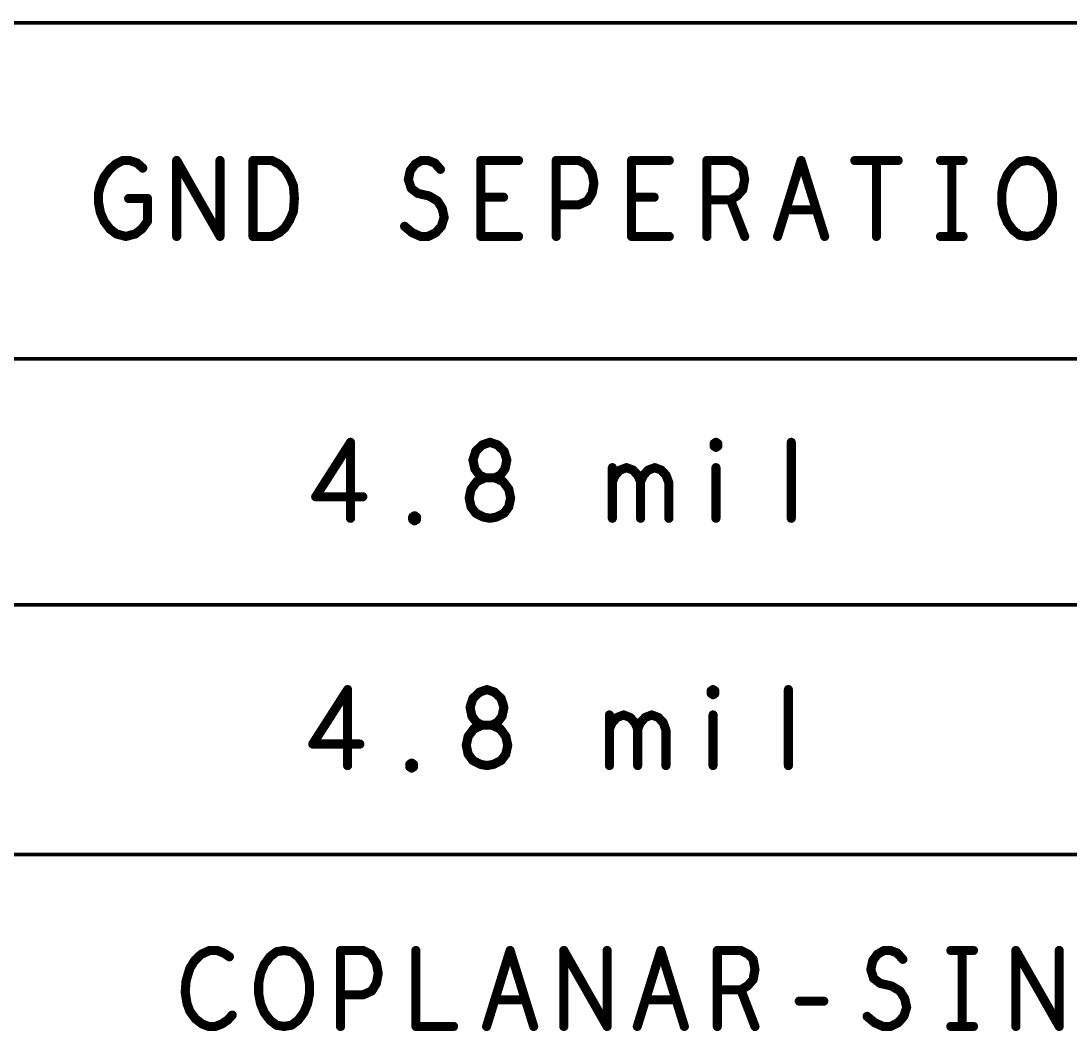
# Model space of a CAD drawing. Extents: x -14.2 to 19.9, y -5.2 to 16.9.
# Drawn here: x -8.513 to -6.786, y -3.035 to -1.373 of the extents above; entities that cross this region are included whole.
import ezdxf

# ---------------------------------------------------------------- set-up
doc = ezdxf.new("R2010")
doc.units = 0
doc.layers.get('0').update_dxf_attribs({"linetype": 'CONTINUOUS'})
doc.layers.add('FAB', color=2, linetype='CONTINUOUS')

# ---------------------------------------------------------------- blocks, each defined once
blk = doc.blocks.new('ROUND_1')
at = {"const_width": 0.003}
blk.add_lwpolyline([(-0.0015, 0, 1), (0.0015, 0, 1)], format="xyb", close=True, dxfattribs=at)
blk = doc.blocks.new('ROUND_105')
at = {"const_width": 0.0075}
blk.add_lwpolyline([(-0.00375, 0, 1), (0.00375, 0, 1)], format="xyb", close=True, dxfattribs=at)

msp = doc.modelspace()

# ---------------------------------------------------------------- linework, layer by layer
at = {"layer": 'FAB'}
for points, const_width in [([(-2.0097, -1.3757), (-12.4247, -1.3757)], 0.006), ([(-8.3664, -1.6168), (-8.3572, -1.6085)], 0.015), ([(-8.3572, -1.6085), (-8.3448, -1.6022)], 0.015), ([(-8.3448, -1.6022), (-8.3339, -1.6022)], 0.015), ([(-8.3339, -1.6022), (-8.3215, -1.6064)], 0.015), ([(-8.3215, -1.6064), (-8.3122, -1.6148)], 0.015), ([(-8.2564, -1.7272), (-8.2564, -1.6022)], 0.015), ([(-8.2564, -1.6022), (-8.1851, -1.7272)], 0.015), ([(-8.1851, -1.7272), (-8.1851, -1.6022)], 0.015), ([(-8.1308, -1.7272), (-8.1308, -1.6022)], 0.015), ([(-8.1308, -1.6022), (-8.0999, -1.6022)], 0.015), ([(-8.0999, -1.6022), (-8.0875, -1.6085)], 0.015), ([(-8.0875, -1.6085), (-8.0781, -1.6168)], 0.015), ([(-7.872, -1.6189), (-7.8643, -1.6085)], 0.015), ([(-7.8643, -1.6085), (-7.8534, -1.6022)], 0.015), ([(-7.8534, -1.6022), (-7.8426, -1.6022)], 0.015), ([(-7.8426, -1.6022), (-7.8317, -1.6064)], 0.015), ([(-7.8317, -1.6064), (-7.8224, -1.6168)], 0.015), ([(-7.7558, -1.7272), (-7.7558, -1.6022)], 0.015), ([(-7.7558, -1.6022), (-7.6937, -1.6022)], 0.015), ([(-7.6318, -1.7272), (-7.6318, -1.6022)], 0.015), ([(-7.6318, -1.6022), (-7.5945, -1.6022)], 0.015), ([(-7.5945, -1.6022), (-7.5821, -1.6085)], 0.015), ([(-7.5821, -1.6085), (-7.5728, -1.6231)], 0.015), ([(-7.5078, -1.7272), (-7.5078, -1.6022)], 0.015), ([(-7.5078, -1.6022), (-7.4457, -1.6022)], 0.015), ([(-7.3838, -1.7272), (-7.3838, -1.6022)], 0.015), ([(-7.3838, -1.6022), (-7.345, -1.6022)], 0.015), ([(-7.345, -1.6022), (-7.3326, -1.6085)], 0.015), ([(-7.3326, -1.6085), (-7.3248, -1.6168)], 0.015), ([(-7.2675, -1.7272), (-7.2288, -1.6022)], 0.015), ([(-7.2288, -1.6022), (-7.19, -1.7272)], 0.015), ([(-7.1404, -1.6022), (-7.0691, -1.6022)], 0.015), ([(-7.1048, -1.6022), (-7.1048, -1.7272)], 0.015), ([(-6.9994, -1.6022), (-6.9622, -1.6022)], 0.015), ([(-6.9808, -1.6022), (-6.9808, -1.7272)], 0.015), ([(-6.8893, -1.6252), (-6.88, -1.6127)], 0.015), ([(-6.88, -1.6127), (-6.8692, -1.6043)], 0.015), ([(-6.8692, -1.6043), (-6.8568, -1.6022)], 0.015), ([(-6.8568, -1.6022), (-6.8444, -1.6043)], 0.015), ([(-6.8444, -1.6043), (-6.8335, -1.6127)], 0.015), ([(-6.8335, -1.6127), (-6.8242, -1.6252)], 0.015), ([(-8.382, -1.6439), (-8.3758, -1.6293)], 0.015), ([(-8.3758, -1.6293), (-8.3664, -1.6168)], 0.015), ([(-8.0781, -1.6168), (-8.0704, -1.6293)], 0.015), ([(-8.0704, -1.6293), (-8.0642, -1.6439)], 0.015), ([(-7.8751, -1.6335), (-7.872, -1.6189)], 0.015), ([(-7.5728, -1.6231), (-7.5697, -1.6397)], 0.015), ([(-7.3248, -1.6168), (-7.3217, -1.6335)], 0.015), ([(-6.8955, -1.6397), (-6.8893, -1.6252)], 0.015), ([(-6.8242, -1.6252), (-6.818, -1.6397)], 0.015), ([(-8.3851, -1.6564), (-8.382, -1.6439)], 0.015), ([(-8.0642, -1.6439), (-8.0627, -1.6648)], 0.015), ([(-7.8704, -1.6481), (-7.8751, -1.6335)], 0.015), ([(-7.5697, -1.6397), (-7.5728, -1.6564)], 0.015), ([(-7.3217, -1.6335), (-7.3248, -1.6502)], 0.015), ([(-6.8986, -1.6564), (-6.8955, -1.6397)], 0.015), ([(-6.818, -1.6397), (-6.8149, -1.6564)], 0.015), ([(-8.3851, -1.671), (-8.3851, -1.6564)], 0.015), ([(-8.3355, -1.6648), (-8.3044, -1.6648)], 0.015), ([(-8.3044, -1.6648), (-8.3044, -1.7023)], 0.015), ([(-8.0627, -1.6648), (-8.0642, -1.6856)], 0.015), ([(-7.8596, -1.6564), (-7.8704, -1.6481)], 0.015), ([(-7.841, -1.6606), (-7.8596, -1.6564)], 0.015), ([(-7.8271, -1.6689), (-7.841, -1.6606)], 0.015), ([(-7.7185, -1.6627), (-7.7558, -1.6627)], 0.015), ([(-7.5728, -1.6564), (-7.5806, -1.6689)], 0.015), ([(-7.4706, -1.6627), (-7.5078, -1.6627)], 0.015), ([(-7.3341, -1.6606), (-7.345, -1.6668)], 0.015), ([(-7.3248, -1.6502), (-7.3341, -1.6606)], 0.015), ([(-6.8986, -1.6731), (-6.8986, -1.6564)], 0.015), ([(-6.8149, -1.6564), (-6.8149, -1.6731)], 0.015), ([(-8.382, -1.6877), (-8.3851, -1.671)], 0.015), ([(-7.8193, -1.6814), (-7.8271, -1.6689)], 0.015), ([(-7.8162, -1.696), (-7.8193, -1.6814)], 0.015), ([(-7.5945, -1.6752), (-7.6318, -1.6752)], 0.015), ([(-7.5806, -1.6689), (-7.5945, -1.6752)], 0.015), ([(-7.345, -1.6668), (-7.3838, -1.6668)], 0.015), ([(-7.345, -1.6668), (-7.3217, -1.7272)], 0.015), ([(-6.8955, -1.6898), (-6.8986, -1.6731)], 0.015), ([(-6.8149, -1.6731), (-6.818, -1.6898)], 0.015), ([(-8.3758, -1.7023), (-8.382, -1.6877)], 0.015), ([(-8.0642, -1.6856), (-8.0704, -1.7002)], 0.015), ([(-7.8208, -1.7106), (-7.8162, -1.696)], 0.015), ([(-7.204, -1.6835), (-7.2536, -1.6835)], 0.015), ([(-6.8893, -1.7043), (-6.8955, -1.6898)], 0.015), ([(-6.818, -1.6898), (-6.8242, -1.7043)], 0.015), ([(-8.3664, -1.7148), (-8.3758, -1.7023)], 0.015), ([(-8.3556, -1.7231), (-8.3664, -1.7148)], 0.015), ([(-8.3137, -1.7148), (-8.3246, -1.7231)], 0.015), ([(-8.3044, -1.7023), (-8.3137, -1.7148)], 0.015), ([(-8.0781, -1.7127), (-8.0875, -1.721)], 0.015), ([(-8.0704, -1.7002), (-8.0781, -1.7127)], 0.015), ([(-7.8813, -1.7106), (-7.8689, -1.721)], 0.015), ([(-7.8301, -1.721), (-7.8208, -1.7106)], 0.015), ([(-6.88, -1.7168), (-6.8893, -1.7043)], 0.015), ([(-6.8242, -1.7043), (-6.8335, -1.7168)], 0.015), ([(-8.3401, -1.7272), (-8.3556, -1.7231)], 0.015), ([(-8.3246, -1.7231), (-8.3401, -1.7272)], 0.015), ([(-8.0999, -1.7272), (-8.1308, -1.7272)], 0.015), ([(-8.0875, -1.721), (-8.0999, -1.7272)], 0.015), ([(-7.8689, -1.721), (-7.855, -1.7272)], 0.015), ([(-7.855, -1.7272), (-7.8426, -1.7272)], 0.015), ([(-7.8426, -1.7272), (-7.8301, -1.721)], 0.015), ([(-7.6937, -1.7272), (-7.7558, -1.7272)], 0.015), ([(-7.4457, -1.7272), (-7.5078, -1.7272)], 0.015), ([(-6.9994, -1.7272), (-6.9622, -1.7272)], 0.015), ([(-6.8692, -1.7252), (-6.88, -1.7168)], 0.015), ([(-6.8568, -1.7272), (-6.8692, -1.7252)], 0.015), ([(-6.8444, -1.7252), (-6.8568, -1.7272)], 0.015), ([(-6.8335, -1.7168), (-6.8444, -1.7252)], 0.015), ([(-12.4214, -1.9286), (-2.0084, -1.9286)], 0.006), ([(-7.9703, -2.066), (-8.0276, -2.1556)], 0.015), ([(-7.9703, -2.191), (-7.9703, -2.066)], 0.015), ([(-7.7641, -2.0806), (-7.7533, -2.0702)], 0.015), ([(-7.7533, -2.0702), (-7.7409, -2.066)], 0.015), ([(-7.7409, -2.066), (-7.7285, -2.0702)], 0.015), ([(-7.7285, -2.0702), (-7.7176, -2.0806)], 0.015), ([(-7.372, -2.0681), (-7.3689, -2.066)], 0.015), ([(-7.372, -2.0722), (-7.372, -2.0681)], 0.015), ([(-7.3689, -2.0743), (-7.372, -2.0722)], 0.015), ([(-7.3689, -2.066), (-7.3658, -2.0681)], 0.015), ([(-7.3658, -2.0722), (-7.3689, -2.0743)], 0.015), ([(-7.3658, -2.0681), (-7.3658, -2.0722)], 0.015), ([(-7.2449, -2.191), (-7.2449, -2.066)], 0.015), ([(-7.7688, -2.0952), (-7.7641, -2.0806)], 0.015), ([(-7.7657, -2.1097), (-7.7688, -2.0952)], 0.015), ([(-7.7176, -2.0806), (-7.713, -2.0952)], 0.015), ([(-7.713, -2.0952), (-7.7161, -2.1097)], 0.015), ([(-7.7579, -2.1202), (-7.7657, -2.1097)], 0.015), ([(-7.7161, -2.1097), (-7.7238, -2.1202)], 0.015), ([(-7.5394, -2.191), (-7.5394, -2.1077)], 0.015), ([(-7.5347, -2.1202), (-7.527, -2.1118)], 0.015), ([(-7.527, -2.1118), (-7.5161, -2.1077)], 0.015), ([(-7.5161, -2.1077), (-7.5053, -2.1118)], 0.015), ([(-7.5053, -2.1118), (-7.4975, -2.1202)], 0.015), ([(-7.4882, -2.1202), (-7.4805, -2.1118)], 0.015), ([(-7.4805, -2.1118), (-7.4696, -2.1077)], 0.015), ([(-7.4696, -2.1077), (-7.4588, -2.1118)], 0.015), ([(-7.4588, -2.1118), (-7.451, -2.1202)], 0.015), ([(-7.3689, -2.1077), (-7.3689, -2.191)], 0.015), ([(-7.7626, -2.1306), (-7.7719, -2.1431)], 0.015), ([(-7.7486, -2.1243), (-7.7626, -2.1306)], 0.015), ([(-7.7486, -2.1243), (-7.7579, -2.1202)], 0.015), ([(-7.7331, -2.1243), (-7.7486, -2.1243)], 0.015), ([(-7.7331, -2.1243), (-7.7486, -2.1243)], 0.015), ([(-7.7238, -2.1202), (-7.7331, -2.1243)], 0.015), ([(-7.7192, -2.1306), (-7.7331, -2.1243)], 0.015), ([(-7.7099, -2.1431), (-7.7192, -2.1306)], 0.015), ([(-7.5394, -2.1306), (-7.5347, -2.1202)], 0.015), ([(-7.4975, -2.1202), (-7.4929, -2.1306)], 0.015), ([(-7.4929, -2.1306), (-7.4882, -2.1202)], 0.015), ([(-7.4929, -2.1306), (-7.4929, -2.191)], 0.015), ([(-7.451, -2.1202), (-7.4464, -2.1327)], 0.015), ([(-7.7719, -2.1431), (-7.775, -2.1577)], 0.015), ([(-7.7068, -2.1577), (-7.7099, -2.1431)], 0.015), ([(-7.4464, -2.1327), (-7.4464, -2.191)], 0.015), ([(-8.0276, -2.1556), (-7.9501, -2.1556)], 0.015), ([(-7.775, -2.1577), (-7.7719, -2.1722)], 0.015), ([(-7.7099, -2.1722), (-7.7068, -2.1577)], 0.015), ([(-7.7719, -2.1722), (-7.7641, -2.1827)], 0.015), ([(-7.7641, -2.1827), (-7.7517, -2.1889)], 0.015), ([(-7.73, -2.1889), (-7.7176, -2.1827)], 0.015), ([(-7.7176, -2.1827), (-7.7099, -2.1722)], 0.015), ([(-7.868, -2.1889), (-7.8649, -2.1868)], 0.015), ([(-7.868, -2.1931), (-7.868, -2.1889)], 0.015), ([(-7.8649, -2.1952), (-7.868, -2.1931)], 0.015), ([(-7.8649, -2.1868), (-7.8618, -2.1889)], 0.015), ([(-7.8618, -2.1931), (-7.8649, -2.1952)], 0.015), ([(-7.8618, -2.1889), (-7.8618, -2.1931)], 0.015), ([(-7.7517, -2.1889), (-7.7409, -2.191)], 0.015), ([(-7.7409, -2.191), (-7.73, -2.1889)], 0.015), ([(-10.3177, -2.3333), (-7.4477, -2.3333)], 0.006), ([(-7.4477, -2.3333), (-4.5927, -2.3333)], 0.006), ([(-7.9751, -2.4729), (-8.0325, -2.5625)], 0.015), ([(-7.9751, -2.5979), (-7.9751, -2.4729)], 0.015), ([(-7.7581, -2.4771), (-7.7457, -2.4729)], 0.015), ([(-7.7457, -2.4729), (-7.7333, -2.4771)], 0.015), ([(-7.3768, -2.475), (-7.3737, -2.4729)], 0.015), ([(-7.3768, -2.4792), (-7.3768, -2.475)], 0.015), ([(-7.3737, -2.4729), (-7.3706, -2.475)], 0.015), ([(-7.3706, -2.475), (-7.3706, -2.4792)], 0.015), ([(-7.2497, -2.5979), (-7.2497, -2.4729)], 0.015), ([(-7.7736, -2.5021), (-7.7689, -2.4875)], 0.015), ([(-7.7689, -2.4875), (-7.7581, -2.4771)], 0.015), ([(-7.7333, -2.4771), (-7.7225, -2.4875)], 0.015), ([(-7.7225, -2.4875), (-7.7178, -2.5021)], 0.015), ([(-7.3737, -2.4813), (-7.3768, -2.4792)], 0.015), ([(-7.3706, -2.4792), (-7.3737, -2.4813)], 0.015), ([(-7.7705, -2.5167), (-7.7736, -2.5021)], 0.015), ([(-7.7178, -2.5021), (-7.7209, -2.5167)], 0.015), ([(-7.7628, -2.5271), (-7.7705, -2.5167)], 0.015), ([(-7.7534, -2.5313), (-7.7628, -2.5271)], 0.015), ([(-7.7286, -2.5271), (-7.738, -2.5313)], 0.015), ([(-7.7209, -2.5167), (-7.7286, -2.5271)], 0.015), ([(-7.5442, -2.5979), (-7.5442, -2.5146)], 0.015), ([(-7.5442, -2.5375), (-7.5396, -2.5271)], 0.015), ([(-7.5396, -2.5271), (-7.5318, -2.5188)], 0.015), ([(-7.5318, -2.5188), (-7.5209, -2.5146)], 0.015), ([(-7.5209, -2.5146), (-7.5101, -2.5188)], 0.015), ([(-7.5101, -2.5188), (-7.5024, -2.5271)], 0.015), ([(-7.5024, -2.5271), (-7.4977, -2.5375)], 0.015), ([(-7.4977, -2.5375), (-7.493, -2.5271)], 0.015), ([(-7.493, -2.5271), (-7.4853, -2.5188)], 0.015), ([(-7.4853, -2.5188), (-7.4745, -2.5146)], 0.015), ([(-7.4745, -2.5146), (-7.4636, -2.5188)], 0.015), ([(-7.4636, -2.5188), (-7.4558, -2.5271)], 0.015), ([(-7.4558, -2.5271), (-7.4512, -2.5396)], 0.015), ([(-7.3737, -2.5146), (-7.3737, -2.5979)], 0.015), ([(-7.7674, -2.5375), (-7.7767, -2.55)], 0.015), ([(-7.7534, -2.5313), (-7.7674, -2.5375)], 0.015), ([(-7.738, -2.5313), (-7.7534, -2.5313)], 0.015), ([(-7.738, -2.5313), (-7.7534, -2.5313)], 0.015), ([(-7.724, -2.5375), (-7.738, -2.5313)], 0.015), ([(-7.7147, -2.55), (-7.724, -2.5375)], 0.015), ([(-7.4977, -2.5375), (-7.4977, -2.5979)], 0.015), ([(-7.4512, -2.5396), (-7.4512, -2.5979)], 0.015), ([(-8.0325, -2.5625), (-7.9549, -2.5625)], 0.015), ([(-7.7767, -2.55), (-7.7798, -2.5646)], 0.015), ([(-7.7116, -2.5646), (-7.7147, -2.55)], 0.015), ([(-7.7798, -2.5646), (-7.7767, -2.5792)], 0.015), ([(-7.7767, -2.5792), (-7.7689, -2.5896)], 0.015), ([(-7.7225, -2.5896), (-7.7147, -2.5792)], 0.015), ([(-7.7147, -2.5792), (-7.7116, -2.5646)], 0.015), ([(-7.8728, -2.5959), (-7.8697, -2.5938)], 0.015), ([(-7.8728, -2.6), (-7.8728, -2.5959)], 0.015), ([(-7.8697, -2.5938), (-7.8666, -2.5959)], 0.015), ([(-7.8666, -2.5959), (-7.8666, -2.6)], 0.015), ([(-7.7689, -2.5896), (-7.7565, -2.5959)], 0.015), ([(-7.7565, -2.5959), (-7.7457, -2.5979)], 0.015), ([(-7.7457, -2.5979), (-7.7349, -2.5959)], 0.015), ([(-7.7349, -2.5959), (-7.7225, -2.5896)], 0.015), ([(-7.8697, -2.6021), (-7.8728, -2.6)], 0.015), ([(-7.8666, -2.6), (-7.8697, -2.6021)], 0.015), ([(-12.4252, -2.7441), (-2.0065, -2.7441)], 0.006), ([(-8.2021, -2.9022), (-8.2161, -2.9085)], 0.015), ([(-8.1897, -2.9022), (-8.2021, -2.9022)], 0.015), ([(-8.1789, -2.9064), (-8.1897, -2.9022)], 0.015), ([(-8.1696, -2.9126), (-8.1789, -2.9064)], 0.015), ([(-8.1029, -2.9126), (-8.0921, -2.9043)], 0.015), ([(-8.0921, -2.9043), (-8.0797, -2.9022)], 0.015), ([(-8.0797, -2.9022), (-8.0673, -2.9043)], 0.015), ([(-8.0673, -2.9043), (-8.0564, -2.9126)], 0.015), ([(-7.9867, -3.0272), (-7.9867, -2.9022)], 0.015), ([(-7.9867, -2.9022), (-7.9495, -2.9022)], 0.015), ([(-7.9495, -2.9022), (-7.9371, -2.9085)], 0.015), ([(-7.8627, -2.9022), (-7.8627, -3.0272)], 0.015), ([(-7.7464, -3.0272), (-7.7077, -2.9022)], 0.015), ([(-7.7077, -2.9022), (-7.6689, -3.0272)], 0.015), ([(-7.6193, -3.0272), (-7.6193, -2.9022)], 0.015), ([(-7.6193, -2.9022), (-7.548, -3.0272)], 0.015), ([(-7.548, -3.0272), (-7.548, -2.9022)], 0.015), ([(-7.4984, -3.0272), (-7.4597, -2.9022)], 0.015), ([(-7.4597, -2.9022), (-7.4209, -3.0272)], 0.015), ([(-7.3667, -3.0272), (-7.3667, -2.9022)], 0.015), ([(-7.3667, -2.9022), (-7.3279, -2.9022)], 0.015), ([(-7.3279, -2.9022), (-7.3155, -2.9085)], 0.015), ([(-7.1032, -2.9085), (-7.0923, -2.9022)], 0.015), ([(-7.0923, -2.9022), (-7.0815, -2.9022)], 0.015), ([(-7.0815, -2.9022), (-7.0706, -2.9064)], 0.015), ([(-7.0706, -2.9064), (-7.0613, -2.9168)], 0.015), ([(-6.9823, -2.9022), (-6.9451, -2.9022)], 0.015), ([(-6.9637, -2.9022), (-6.9637, -3.0272)], 0.015), ([(-6.8753, -3.0272), (-6.8753, -2.9022)], 0.015), ([(-6.8753, -2.9022), (-6.804, -3.0272)], 0.015), ([(-6.804, -3.0272), (-6.804, -2.9022)], 0.015), ([(-8.2269, -2.9189), (-8.2347, -2.9314)], 0.015), ([(-8.2161, -2.9085), (-8.2269, -2.9189)], 0.015), ([(-8.1184, -2.9397), (-8.1122, -2.9251)], 0.015), ([(-8.1122, -2.9251), (-8.1029, -2.9126)], 0.015), ([(-8.0564, -2.9126), (-8.0471, -2.9251)], 0.015), ([(-8.0471, -2.9251), (-8.0409, -2.9397)], 0.015), ([(-7.9371, -2.9085), (-7.9278, -2.9231)], 0.015), ([(-7.9278, -2.9231), (-7.9247, -2.9397)], 0.015), ([(-7.3155, -2.9085), (-7.3078, -2.9168)], 0.015), ([(-7.3078, -2.9168), (-7.3047, -2.9335)], 0.015), ([(-7.114, -2.9335), (-7.1109, -2.9189)], 0.015), ([(-7.1109, -2.9189), (-7.1032, -2.9085)], 0.015), ([(-8.2347, -2.9314), (-8.2409, -2.9522)], 0.015), ([(-8.1215, -2.9564), (-8.1184, -2.9397)], 0.015), ([(-8.0409, -2.9397), (-8.0378, -2.9564)], 0.015), ([(-7.9247, -2.9397), (-7.9278, -2.9564)], 0.015), ([(-7.3047, -2.9335), (-7.3078, -2.9501)], 0.015), ([(-7.1094, -2.9481), (-7.114, -2.9335)], 0.015), ([(-8.2409, -2.9522), (-8.2424, -2.971)], 0.015), ([(-8.1215, -2.9731), (-8.1215, -2.9564)], 0.015), ([(-8.0378, -2.9564), (-8.0378, -2.9731)], 0.015), ([(-7.9278, -2.9564), (-7.9355, -2.9689)], 0.015), ([(-7.3078, -2.9501), (-7.3171, -2.9606)], 0.015), ([(-7.0985, -2.9564), (-7.1094, -2.9481)], 0.015), ([(-7.0799, -2.9606), (-7.0985, -2.9564)], 0.015), ([(-8.2424, -2.971), (-8.2393, -2.9897)], 0.015), ([(-8.1184, -2.9897), (-8.1215, -2.9731)], 0.015), ([(-8.0378, -2.9731), (-8.0409, -2.9897)], 0.015), ([(-7.9495, -2.9751), (-7.9867, -2.9751)], 0.015), ([(-7.9355, -2.9689), (-7.9495, -2.9751)], 0.015), ([(-7.3279, -2.9668), (-7.3667, -2.9668)], 0.015), ([(-7.3171, -2.9606), (-7.3279, -2.9668)], 0.015), ([(-7.3279, -2.9668), (-7.3047, -3.0272)], 0.015), ([(-7.066, -2.9689), (-7.0799, -2.9606)], 0.015), ([(-7.0582, -2.9814), (-7.066, -2.9689)], 0.015), ([(-8.2393, -2.9897), (-8.2347, -3.0022)], 0.015), ([(-8.1122, -3.0043), (-8.1184, -2.9897)], 0.015), ([(-8.0409, -2.9897), (-8.0471, -3.0043)], 0.015), ([(-7.6829, -2.9835), (-7.7325, -2.9835)], 0.015), ([(-7.4349, -2.9835), (-7.4845, -2.9835)], 0.015), ([(-7.2318, -2.9856), (-7.1915, -2.9856)], 0.015), ([(-7.0551, -2.996), (-7.0582, -2.9814)], 0.015), ([(-8.2347, -3.0022), (-8.2254, -3.0147)], 0.015), ([(-8.1727, -3.0168), (-8.1649, -3.0085)], 0.015), ([(-8.1029, -3.0168), (-8.1122, -3.0043)], 0.015), ([(-8.0471, -3.0043), (-8.0564, -3.0168)], 0.015), ([(-7.1202, -3.0106), (-7.1078, -3.021)], 0.015), ([(-7.0691, -3.021), (-7.0598, -3.0106)], 0.015), ([(-7.0598, -3.0106), (-7.0551, -2.996)], 0.015), ([(-8.2254, -3.0147), (-8.2145, -3.0231)], 0.015), ([(-8.2145, -3.0231), (-8.2037, -3.0272)], 0.015), ([(-8.2037, -3.0272), (-8.1928, -3.0272)], 0.015), ([(-8.1928, -3.0272), (-8.182, -3.0231)], 0.015), ([(-8.182, -3.0231), (-8.1727, -3.0168)], 0.015), ([(-8.0921, -3.0251), (-8.1029, -3.0168)], 0.015), ([(-8.0797, -3.0272), (-8.0921, -3.0251)], 0.015), ([(-8.0673, -3.0251), (-8.0797, -3.0272)], 0.015), ([(-8.0564, -3.0168), (-8.0673, -3.0251)], 0.015), ([(-7.8627, -3.0272), (-7.8007, -3.0272)], 0.015), ([(-7.1078, -3.021), (-7.0939, -3.0272)], 0.015), ([(-7.0939, -3.0272), (-7.0815, -3.0272)], 0.015), ([(-7.0815, -3.0272), (-7.0691, -3.021)], 0.015), ([(-6.9823, -3.0272), (-6.9451, -3.0272)], 0.015)]:
    msp.add_lwpolyline(points, dxfattribs=dict(at, const_width=const_width))

# ---------------------------------------------------------------- block references
for name, p in [('ROUND_105', (-8.3572, -1.6085)), ('ROUND_105', (-8.3572, -1.6085)), ('ROUND_105', (-8.3448, -1.6022)), ('ROUND_105', (-8.3448, -1.6022)), ('ROUND_105', (-8.3339, -1.6022)), ('ROUND_105', (-8.3339, -1.6022)), ('ROUND_105', (-8.3215, -1.6064)), ('ROUND_105', (-8.3215, -1.6064)), ('ROUND_105', (-8.2564, -1.6022)), ('ROUND_105', (-8.2564, -1.6022)), ('ROUND_105', (-8.1851, -1.6022)), ('ROUND_105', (-8.1308, -1.6022)), ('ROUND_105', (-8.1308, -1.6022)), ('ROUND_105', (-8.0999, -1.6022)), ('ROUND_105', (-8.0999, -1.6022)), ('ROUND_105', (-8.0875, -1.6085)), ('ROUND_105', (-8.0875, -1.6085)), ('ROUND_105', (-7.8643, -1.6085)), ('ROUND_105', (-7.8643, -1.6085)), ('ROUND_105', (-7.8534, -1.6022)), ('ROUND_105', (-7.8534, -1.6022)), ('ROUND_105', (-7.8426, -1.6022)), ('ROUND_105', (-7.8426, -1.6022)), ('ROUND_105', (-7.8317, -1.6064)), ('ROUND_105', (-7.8317, -1.6064)), ('ROUND_105', (-7.7558, -1.6022)), ('ROUND_105', (-7.7558, -1.6022)), ('ROUND_105', (-7.6937, -1.6022)), ('ROUND_105', (-7.6318, -1.6022)), ('ROUND_105', (-7.6318, -1.6022)), ('ROUND_105', (-7.5945, -1.6022)), ('ROUND_105', (-7.5945, -1.6022)), ('ROUND_105', (-7.5821, -1.6085)), ('ROUND_105', (-7.5821, -1.6085)), ('ROUND_105', (-7.5078, -1.6022)), ('ROUND_105', (-7.5078, -1.6022)), ('ROUND_105', (-7.4457, -1.6022)), ('ROUND_105', (-7.3838, -1.6022)), ('ROUND_105', (-7.3838, -1.6022)), ('ROUND_105', (-7.345, -1.6022)), ('ROUND_105', (-7.345, -1.6022)), ('ROUND_105', (-7.3326, -1.6085)), ('ROUND_105', (-7.3326, -1.6085)), ('ROUND_105', (-7.2288, -1.6022)), ('ROUND_105', (-7.2288, -1.6022)), ('ROUND_105', (-7.1404, -1.6022)), ('ROUND_105', (-7.1048, -1.6022)), ('ROUND_105', (-7.0691, -1.6022)), ('ROUND_105', (-6.9994, -1.6022)), ('ROUND_105', (-6.9808, -1.6022)), ('ROUND_105', (-6.9622, -1.6022)), ('ROUND_105', (-6.88, -1.6127)), ('ROUND_105', (-6.88, -1.6127)), ('ROUND_105', (-6.8692, -1.6043)), ('ROUND_105', (-6.8692, -1.6043)), ('ROUND_105', (-6.8568, -1.6022)), ('ROUND_105', (-6.8568, -1.6022)), ('ROUND_105', (-6.8444, -1.6043)), ('ROUND_105', (-6.8444, -1.6043)), ('ROUND_105', (-6.8335, -1.6127)), ('ROUND_105', (-6.8335, -1.6127)), ('ROUND_105', (-8.3758, -1.6293)), ('ROUND_105', (-8.3758, -1.6293)), ('ROUND_105', (-8.3664, -1.6168)), ('ROUND_105', (-8.3664, -1.6168)), ('ROUND_105', (-8.3122, -1.6148)), ('ROUND_105', (-8.0781, -1.6168)), ('ROUND_105', (-8.0781, -1.6168)), ('ROUND_105', (-8.0704, -1.6293)), ('ROUND_105', (-8.0704, -1.6293)), ('ROUND_105', (-7.872, -1.6189)), ('ROUND_105', (-7.872, -1.6189)), ('ROUND_105', (-7.8224, -1.6168)), ('ROUND_105', (-7.5728, -1.6231)), ('ROUND_105', (-7.5728, -1.6231)), ('ROUND_105', (-7.3248, -1.6168)), ('ROUND_105', (-7.3248, -1.6168)), ('ROUND_105', (-6.8893, -1.6252)), ('ROUND_105', (-6.8893, -1.6252)), ('ROUND_105', (-6.8242, -1.6252)), ('ROUND_105', (-6.8242, -1.6252)), ('ROUND_105', (-8.382, -1.6439)), ('ROUND_105', (-8.382, -1.6439)), ('ROUND_105', (-8.0642, -1.6439)), ('ROUND_105', (-8.0642, -1.6439)), ('ROUND_105', (-7.8751, -1.6335)), ('ROUND_105', (-7.8751, -1.6335)), ('ROUND_105', (-7.5697, -1.6397)), ('ROUND_105', (-7.5697, -1.6397)), ('ROUND_105', (-7.3217, -1.6335)), ('ROUND_105', (-7.3217, -1.6335)), ('ROUND_105', (-6.8955, -1.6397)), ('ROUND_105', (-6.8955, -1.6397)), ('ROUND_105', (-6.818, -1.6397)), ('ROUND_105', (-6.818, -1.6397)), ('ROUND_105', (-8.3851, -1.6564)), ('ROUND_105', (-8.3851, -1.6564)), ('ROUND_105', (-8.3355, -1.6648)), ('ROUND_105', (-8.3044, -1.6648)), ('ROUND_105', (-8.3044, -1.6648)), ('ROUND_105', (-8.0627, -1.6648)), ('ROUND_105', (-8.0627, -1.6648)), ('ROUND_105', (-7.8704, -1.6481)), ('ROUND_105', (-7.8704, -1.6481)), ('ROUND_105', (-7.8596, -1.6564)), ('ROUND_105', (-7.8596, -1.6564)), ('ROUND_105', (-7.841, -1.6606)), ('ROUND_105', (-7.841, -1.6606)), ('ROUND_105', (-7.7558, -1.6627)), ('ROUND_105', (-7.7185, -1.6627)), ('ROUND_105', (-7.5728, -1.6564)), ('ROUND_105', (-7.5728, -1.6564)), ('ROUND_105', (-7.5078, -1.6627)), ('ROUND_105', (-7.4706, -1.6627)), ('ROUND_105', (-7.3341, -1.6606)), ('ROUND_105', (-7.3341, -1.6606)), ('ROUND_105', (-7.3248, -1.6502)), ('ROUND_105', (-7.3248, -1.6502)), ('ROUND_105', (-6.8986, -1.6564)), ('ROUND_105', (-6.8986, -1.6564)), ('ROUND_105', (-6.8149, -1.6564)), ('ROUND_105', (-6.8149, -1.6564)), ('ROUND_105', (-8.3851, -1.671)), ('ROUND_105', (-8.3851, -1.671)), ('ROUND_105', (-7.8271, -1.6689)), ('ROUND_105', (-7.8271, -1.6689)), ('ROUND_105', (-7.8193, -1.6814)), ('ROUND_105', (-7.8193, -1.6814)), ('ROUND_105', (-7.6318, -1.6752)), ('ROUND_105', (-7.5945, -1.6752)), ('ROUND_105', (-7.5945, -1.6752)), ('ROUND_105', (-7.5806, -1.6689)), ('ROUND_105', (-7.5806, -1.6689)), ('ROUND_105', (-7.3838, -1.6668)), ('ROUND_105', (-7.345, -1.6668)), ('ROUND_105', (-7.345, -1.6668)), ('ROUND_105', (-7.345, -1.6668)), ('ROUND_105', (-6.8986, -1.6731)), ('ROUND_105', (-6.8986, -1.6731)), ('ROUND_105', (-6.8149, -1.6731)), ('ROUND_105', (-6.8149, -1.6731)), ('ROUND_105', (-8.382, -1.6877)), ('ROUND_105', (-8.382, -1.6877)), ('ROUND_105', (-8.0642, -1.6856)), ('ROUND_105', (-8.0642, -1.6856)), ('ROUND_105', (-7.8162, -1.696)), ('ROUND_105', (-7.8162, -1.696)), ('ROUND_105', (-7.2536, -1.6835)), ('ROUND_105', (-7.204, -1.6835)), ('ROUND_105', (-6.8955, -1.6898)), ('ROUND_105', (-6.8955, -1.6898)), ('ROUND_105', (-6.818, -1.6898)), ('ROUND_105', (-6.818, -1.6898)), ('ROUND_105', (-8.3758, -1.7023)), ('ROUND_105', (-8.3758, -1.7023)), ('ROUND_105', (-8.3664, -1.7148)), ('ROUND_105', (-8.3664, -1.7148)), ('ROUND_105', (-8.3137, -1.7148)), ('ROUND_105', (-8.3137, -1.7148)), ('ROUND_105', (-8.3044, -1.7023)), ('ROUND_105', (-8.3044, -1.7023)), ('ROUND_105', (-8.0781, -1.7127)), ('ROUND_105', (-8.0781, -1.7127)), ('ROUND_105', (-8.0704, -1.7002)), ('ROUND_105', (-8.0704, -1.7002)), ('ROUND_105', (-7.8813, -1.7106)), ('ROUND_105', (-7.8208, -1.7106)), ('ROUND_105', (-7.8208, -1.7106)), ('ROUND_105', (-6.8893, -1.7043)), ('ROUND_105', (-6.8893, -1.7043)), ('ROUND_105', (-6.8242, -1.7043)), ('ROUND_105', (-6.8242, -1.7043)), ('ROUND_105', (-8.3556, -1.7231)), ('ROUND_105', (-8.3556, -1.7231)), ('ROUND_105', (-8.3401, -1.7272)), ('ROUND_105', (-8.3401, -1.7272)), ('ROUND_105', (-8.3246, -1.7231)), ('ROUND_105', (-8.3246, -1.7231)), ('ROUND_105', (-8.2564, -1.7272)), ('ROUND_105', (-8.1851, -1.7272)), ('ROUND_105', (-8.1851, -1.7272)), ('ROUND_105', (-8.1308, -1.7272)), ('ROUND_105', (-8.1308, -1.7272)), ('ROUND_105', (-8.0999, -1.7272)), ('ROUND_105', (-8.0999, -1.7272)), ('ROUND_105', (-8.0875, -1.721)), ('ROUND_105', (-8.0875, -1.721)), ('ROUND_105', (-7.8689, -1.721)), ('ROUND_105', (-7.8689, -1.721)), ('ROUND_105', (-7.855, -1.7272)), ('ROUND_105', (-7.855, -1.7272)), ('ROUND_105', (-7.8426, -1.7272)), ('ROUND_105', (-7.8426, -1.7272)), ('ROUND_105', (-7.8301, -1.721)), ('ROUND_105', (-7.8301, -1.721)), ('ROUND_105', (-7.7558, -1.7272)), ('ROUND_105', (-7.7558, -1.7272)), ('ROUND_105', (-7.6937, -1.7272)), ('ROUND_105', (-7.6318, -1.7272)), ('ROUND_105', (-7.5078, -1.7272)), ('ROUND_105', (-7.5078, -1.7272)), ('ROUND_105', (-7.4457, -1.7272)), ('ROUND_105', (-7.3838, -1.7272)), ('ROUND_105', (-7.3217, -1.7272)), ('ROUND_105', (-7.2675, -1.7272)), ('ROUND_105', (-7.19, -1.7272)), ('ROUND_105', (-7.1048, -1.7272)), ('ROUND_105', (-6.9994, -1.7272)), ('ROUND_105', (-6.9808, -1.7272)), ('ROUND_105', (-6.9622, -1.7272)), ('ROUND_105', (-6.88, -1.7168)), ('ROUND_105', (-6.88, -1.7168)), ('ROUND_105', (-6.8692, -1.7252)), ('ROUND_105', (-6.8692, -1.7252)), ('ROUND_105', (-6.8568, -1.7272)), ('ROUND_105', (-6.8568, -1.7272)), ('ROUND_105', (-6.8444, -1.7252)), ('ROUND_105', (-6.8444, -1.7252)), ('ROUND_105', (-6.8335, -1.7168)), ('ROUND_105', (-6.8335, -1.7168)), ('ROUND_105', (-7.9703, -2.066)), ('ROUND_105', (-7.9703, -2.066)), ('ROUND_105', (-7.7533, -2.0702)), ('ROUND_105', (-7.7533, -2.0702)), ('ROUND_105', (-7.7409, -2.066)), ('ROUND_105', (-7.7409, -2.066)), ('ROUND_105', (-7.7285, -2.0702)), ('ROUND_105', (-7.7285, -2.0702)), ('ROUND_105', (-7.372, -2.0681)), ('ROUND_105', (-7.372, -2.0681)), ('ROUND_105', (-7.372, -2.0722)), ('ROUND_105', (-7.372, -2.0722)), ('ROUND_105', (-7.3689, -2.066)), ('ROUND_105', (-7.3689, -2.066)), ('ROUND_105', (-7.3689, -2.0743)), ('ROUND_105', (-7.3689, -2.0743)), ('ROUND_105', (-7.3658, -2.0681)), ('ROUND_105', (-7.3658, -2.0681)), ('ROUND_105', (-7.3658, -2.0722)), ('ROUND_105', (-7.3658, -2.0722)), ('ROUND_105', (-7.2449, -2.066)), ('ROUND_105', (-7.7688, -2.0952)), ('ROUND_105', (-7.7688, -2.0952)), ('ROUND_105', (-7.7641, -2.0806)), ('ROUND_105', (-7.7641, -2.0806)), ('ROUND_105', (-7.7176, -2.0806)), ('ROUND_105', (-7.7176, -2.0806)), ('ROUND_105', (-7.713, -2.0952)), ('ROUND_105', (-7.713, -2.0952)), ('ROUND_105', (-7.7657, -2.1097)), ('ROUND_105', (-7.7657, -2.1097)), ('ROUND_105', (-7.7161, -2.1097)), ('ROUND_105', (-7.7161, -2.1097)), ('ROUND_105', (-7.5394, -2.1077)), ('ROUND_105', (-7.527, -2.1118)), ('ROUND_105', (-7.527, -2.1118)), ('ROUND_105', (-7.5161, -2.1077)), ('ROUND_105', (-7.5161, -2.1077)), ('ROUND_105', (-7.5053, -2.1118)), ('ROUND_105', (-7.5053, -2.1118)), ('ROUND_105', (-7.4805, -2.1118)), ('ROUND_105', (-7.4805, -2.1118)), ('ROUND_105', (-7.4696, -2.1077)), ('ROUND_105', (-7.4696, -2.1077)), ('ROUND_105', (-7.4588, -2.1118)), ('ROUND_105', (-7.4588, -2.1118)), ('ROUND_105', (-7.3689, -2.1077)), ('ROUND_105', (-7.7626, -2.1306)), ('ROUND_105', (-7.7626, -2.1306)), ('ROUND_105', (-7.7579, -2.1202)), ('ROUND_105', (-7.7579, -2.1202)), ('ROUND_105', (-7.7486, -2.1243)), ('ROUND_105', (-7.7486, -2.1243)), ('ROUND_105', (-7.7486, -2.1243)), ('ROUND_105', (-7.7486, -2.1243)), ('ROUND_105', (-7.7331, -2.1243)), ('ROUND_105', (-7.7331, -2.1243)), ('ROUND_105', (-7.7331, -2.1243)), ('ROUND_105', (-7.7331, -2.1243)), ('ROUND_105', (-7.7238, -2.1202)), ('ROUND_105', (-7.7238, -2.1202)), ('ROUND_105', (-7.7192, -2.1306)), ('ROUND_105', (-7.7192, -2.1306)), ('ROUND_105', (-7.5394, -2.1306)), ('ROUND_105', (-7.5347, -2.1202)), ('ROUND_105', (-7.5347, -2.1202)), ('ROUND_105', (-7.4975, -2.1202)), ('ROUND_105', (-7.4975, -2.1202)), ('ROUND_105', (-7.4929, -2.1306)), ('ROUND_105', (-7.4929, -2.1306)), ('ROUND_105', (-7.4929, -2.1306)), ('ROUND_105', (-7.4882, -2.1202)), ('ROUND_105', (-7.4882, -2.1202)), ('ROUND_105', (-7.451, -2.1202)), ('ROUND_105', (-7.451, -2.1202)), ('ROUND_105', (-7.7719, -2.1431)), ('ROUND_105', (-7.7719, -2.1431)), ('ROUND_105', (-7.7099, -2.1431)), ('ROUND_105', (-7.7099, -2.1431)), ('ROUND_105', (-7.4464, -2.1327)), ('ROUND_105', (-7.4464, -2.1327)), ('ROUND_105', (-8.0276, -2.1556)), ('ROUND_105', (-8.0276, -2.1556)), ('ROUND_105', (-7.9501, -2.1556)), ('ROUND_105', (-7.775, -2.1577)), ('ROUND_105', (-7.775, -2.1577)), ('ROUND_105', (-7.7068, -2.1577)), ('ROUND_105', (-7.7068, -2.1577)), ('ROUND_105', (-7.7719, -2.1722)), ('ROUND_105', (-7.7719, -2.1722)), ('ROUND_105', (-7.7641, -2.1827)), ('ROUND_105', (-7.7641, -2.1827)), ('ROUND_105', (-7.7176, -2.1827)), ('ROUND_105', (-7.7176, -2.1827)), ('ROUND_105', (-7.7099, -2.1722)), ('ROUND_105', (-7.7099, -2.1722)), ('ROUND_105', (-7.9703, -2.191)), ('ROUND_105', (-7.868, -2.1889)), ('ROUND_105', (-7.868, -2.1889)), ('ROUND_105', (-7.868, -2.1931)), ('ROUND_105', (-7.868, -2.1931)), ('ROUND_105', (-7.8649, -2.1868)), ('ROUND_105', (-7.8649, -2.1868)), ('ROUND_105', (-7.8649, -2.1952)), ('ROUND_105', (-7.8649, -2.1952)), ('ROUND_105', (-7.8618, -2.1889)), ('ROUND_105', (-7.8618, -2.1889)), ('ROUND_105', (-7.8618, -2.1931)), ('ROUND_105', (-7.8618, -2.1931)), ('ROUND_105', (-7.7517, -2.1889)), ('ROUND_105', (-7.7517, -2.1889)), ('ROUND_105', (-7.7409, -2.191)), ('ROUND_105', (-7.7409, -2.191)), ('ROUND_105', (-7.73, -2.1889)), ('ROUND_105', (-7.73, -2.1889)), ('ROUND_105', (-7.5394, -2.191)), ('ROUND_105', (-7.4929, -2.191)), ('ROUND_105', (-7.4464, -2.191)), ('ROUND_105', (-7.3689, -2.191)), ('ROUND_105', (-7.2449, -2.191)), ('ROUND_1', (-7.4477, -2.3333)), ('ROUND_1', (-7.4477, -2.3333)), ('ROUND_105', (-7.9751, -2.4729)), ('ROUND_105', (-7.9751, -2.4729)), ('ROUND_105', (-7.7457, -2.4729)), ('ROUND_105', (-7.7457, -2.4729)), ('ROUND_105', (-7.3768, -2.475)), ('ROUND_105', (-7.3768, -2.475)), ('ROUND_105', (-7.3737, -2.4729)), ('ROUND_105', (-7.3737, -2.4729)), ('ROUND_105', (-7.3706, -2.475)), ('ROUND_105', (-7.3706, -2.475)), ('ROUND_105', (-7.2497, -2.4729)), ('ROUND_105', (-7.7689, -2.4875)), ('ROUND_105', (-7.7689, -2.4875)), ('ROUND_105', (-7.7581, -2.4771)), ('ROUND_105', (-7.7581, -2.4771)), ('ROUND_105', (-7.7333, -2.4771)), ('ROUND_105', (-7.7333, -2.4771)), ('ROUND_105', (-7.7225, -2.4875)), ('ROUND_105', (-7.7225, -2.4875)), ('ROUND_105', (-7.3768, -2.4792)), ('ROUND_105', (-7.3768, -2.4792)), ('ROUND_105', (-7.3737, -2.4813)), ('ROUND_105', (-7.3737, -2.4813)), ('ROUND_105', (-7.3706, -2.4792)), ('ROUND_105', (-7.3706, -2.4792)), ('ROUND_105', (-7.7736, -2.5021)), ('ROUND_105', (-7.7736, -2.5021)), ('ROUND_105', (-7.7178, -2.5021)), ('ROUND_105', (-7.7178, -2.5021)), ('ROUND_105', (-7.7705, -2.5167)), ('ROUND_105', (-7.7705, -2.5167)), ('ROUND_105', (-7.7628, -2.5271)), ('ROUND_105', (-7.7628, -2.5271)), ('ROUND_105', (-7.7286, -2.5271)), ('ROUND_105', (-7.7286, -2.5271)), ('ROUND_105', (-7.7209, -2.5167)), ('ROUND_105', (-7.7209, -2.5167)), ('ROUND_105', (-7.5442, -2.5146)), ('ROUND_105', (-7.5396, -2.5271)), ('ROUND_105', (-7.5396, -2.5271)), ('ROUND_105', (-7.5318, -2.5188)), ('ROUND_105', (-7.5318, -2.5188)), ('ROUND_105', (-7.5209, -2.5146)), ('ROUND_105', (-7.5209, -2.5146)), ('ROUND_105', (-7.5101, -2.5188)), ('ROUND_105', (-7.5101, -2.5188)), ('ROUND_105', (-7.5024, -2.5271)), ('ROUND_105', (-7.5024, -2.5271)), ('ROUND_105', (-7.493, -2.5271)), ('ROUND_105', (-7.493, -2.5271)), ('ROUND_105', (-7.4853, -2.5188)), ('ROUND_105', (-7.4853, -2.5188)), ('ROUND_105', (-7.4745, -2.5146)), ('ROUND_105', (-7.4745, -2.5146)), ('ROUND_105', (-7.4636, -2.5188)), ('ROUND_105', (-7.4636, -2.5188)), ('ROUND_105', (-7.4558, -2.5271)), ('ROUND_105', (-7.4558, -2.5271)), ('ROUND_105', (-7.3737, -2.5146)), ('ROUND_105', (-7.7674, -2.5375)), ('ROUND_105', (-7.7674, -2.5375)), ('ROUND_105', (-7.7534, -2.5313)), ('ROUND_105', (-7.7534, -2.5313)), ('ROUND_105', (-7.7534, -2.5313)), ('ROUND_105', (-7.7534, -2.5313)), ('ROUND_105', (-7.738, -2.5313)), ('ROUND_105', (-7.738, -2.5313)), ('ROUND_105', (-7.738, -2.5313)), ('ROUND_105', (-7.738, -2.5313)), ('ROUND_105', (-7.724, -2.5375)), ('ROUND_105', (-7.724, -2.5375)), ('ROUND_105', (-7.5442, -2.5375)), ('ROUND_105', (-7.4977, -2.5375)), ('ROUND_105', (-7.4977, -2.5375)), ('ROUND_105', (-7.4977, -2.5375)), ('ROUND_105', (-7.4512, -2.5396)), ('ROUND_105', (-7.4512, -2.5396)), ('ROUND_105', (-8.0325, -2.5625)), ('ROUND_105', (-8.0325, -2.5625)), ('ROUND_105', (-7.9549, -2.5625)), ('ROUND_105', (-7.7767, -2.55)), ('ROUND_105', (-7.7767, -2.55)), ('ROUND_105', (-7.7147, -2.55)), ('ROUND_105', (-7.7147, -2.55)), ('ROUND_105', (-7.7798, -2.5646)), ('ROUND_105', (-7.7798, -2.5646)), ('ROUND_105', (-7.7767, -2.5792)), ('ROUND_105', (-7.7767, -2.5792)), ('ROUND_105', (-7.7147, -2.5792)), ('ROUND_105', (-7.7147, -2.5792)), ('ROUND_105', (-7.7116, -2.5646)), ('ROUND_105', (-7.7116, -2.5646)), ('ROUND_105', (-7.8728, -2.5959)), ('ROUND_105', (-7.8728, -2.5959)), ('ROUND_105', (-7.8697, -2.5938)), ('ROUND_105', (-7.8697, -2.5938)), ('ROUND_105', (-7.8666, -2.5959)), ('ROUND_105', (-7.8666, -2.5959)), ('ROUND_105', (-7.7689, -2.5896)), ('ROUND_105', (-7.7689, -2.5896)), ('ROUND_105', (-7.7565, -2.5959)), ('ROUND_105', (-7.7565, -2.5959)), ('ROUND_105', (-7.7349, -2.5959)), ('ROUND_105', (-7.7349, -2.5959)), ('ROUND_105', (-7.7225, -2.5896)), ('ROUND_105', (-7.7225, -2.5896)), ('ROUND_105', (-7.9751, -2.5979)), ('ROUND_105', (-7.8728, -2.6)), ('ROUND_105', (-7.8728, -2.6)), ('ROUND_105', (-7.8697, -2.6021)), ('ROUND_105', (-7.8697, -2.6021)), ('ROUND_105', (-7.8666, -2.6)), ('ROUND_105', (-7.8666, -2.6)), ('ROUND_105', (-7.7457, -2.5979)), ('ROUND_105', (-7.7457, -2.5979)), ('ROUND_105', (-7.5442, -2.5979)), ('ROUND_105', (-7.4977, -2.5979)), ('ROUND_105', (-7.4512, -2.5979)), ('ROUND_105', (-7.3737, -2.5979)), ('ROUND_105', (-7.2497, -2.5979)), ('ROUND_105', (-8.2021, -2.9022)), ('ROUND_105', (-8.2021, -2.9022)), ('ROUND_105', (-8.1897, -2.9022)), ('ROUND_105', (-8.1897, -2.9022)), ('ROUND_105', (-8.1789, -2.9064)), ('ROUND_105', (-8.1789, -2.9064)), ('ROUND_105', (-8.0921, -2.9043)), ('ROUND_105', (-8.0921, -2.9043)), ('ROUND_105', (-8.0797, -2.9022)), ('ROUND_105', (-8.0797, -2.9022)), ('ROUND_105', (-8.0673, -2.9043)), ('ROUND_105', (-8.0673, -2.9043)), ('ROUND_105', (-7.9867, -2.9022)), ('ROUND_105', (-7.9867, -2.9022)), ('ROUND_105', (-7.9495, -2.9022)), ('ROUND_105', (-7.9495, -2.9022)), ('ROUND_105', (-7.8627, -2.9022)), ('ROUND_105', (-7.7077, -2.9022)), ('ROUND_105', (-7.7077, -2.9022)), ('ROUND_105', (-7.6193, -2.9022)), ('ROUND_105', (-7.6193, -2.9022)), ('ROUND_105', (-7.548, -2.9022)), ('ROUND_105', (-7.4597, -2.9022)), ('ROUND_105', (-7.4597, -2.9022)), ('ROUND_105', (-7.3667, -2.9022)), ('ROUND_105', (-7.3667, -2.9022)), ('ROUND_105', (-7.3279, -2.9022)), ('ROUND_105', (-7.3279, -2.9022)), ('ROUND_105', (-7.0923, -2.9022)), ('ROUND_105', (-7.0923, -2.9022)), ('ROUND_105', (-7.0815, -2.9022)), ('ROUND_105', (-7.0815, -2.9022)), ('ROUND_105', (-7.0706, -2.9064)), ('ROUND_105', (-7.0706, -2.9064)), ('ROUND_105', (-6.9823, -2.9022)), ('ROUND_105', (-6.9637, -2.9022)), ('ROUND_105', (-6.9451, -2.9022)), ('ROUND_105', (-6.8753, -2.9022)), ('ROUND_105', (-6.8753, -2.9022)), ('ROUND_105', (-6.804, -2.9022)), ('ROUND_105', (-8.2269, -2.9189)), ('ROUND_105', (-8.2269, -2.9189)), ('ROUND_105', (-8.2161, -2.9085)), ('ROUND_105', (-8.2161, -2.9085)), ('ROUND_105', (-8.1696, -2.9126)), ('ROUND_105', (-8.1122, -2.9251)), ('ROUND_105', (-8.1122, -2.9251)), ('ROUND_105', (-8.1029, -2.9126)), ('ROUND_105', (-8.1029, -2.9126)), ('ROUND_105', (-8.0564, -2.9126)), ('ROUND_105', (-8.0564, -2.9126)), ('ROUND_105', (-8.0471, -2.9251)), ('ROUND_105', (-8.0471, -2.9251)), ('ROUND_105', (-7.9371, -2.9085)), ('ROUND_105', (-7.9371, -2.9085)), ('ROUND_105', (-7.9278, -2.9231)), ('ROUND_105', (-7.9278, -2.9231)), ('ROUND_105', (-7.3155, -2.9085)), ('ROUND_105', (-7.3155, -2.9085)), ('ROUND_105', (-7.3078, -2.9168)), ('ROUND_105', (-7.3078, -2.9168)), ('ROUND_105', (-7.1109, -2.9189)), ('ROUND_105', (-7.1109, -2.9189)), ('ROUND_105', (-7.1032, -2.9085)), ('ROUND_105', (-7.1032, -2.9085)), ('ROUND_105', (-7.0613, -2.9168)), ('ROUND_105', (-8.2347, -2.9314)), ('ROUND_105', (-8.2347, -2.9314)), ('ROUND_105', (-8.1184, -2.9397)), ('ROUND_105', (-8.1184, -2.9397)), ('ROUND_105', (-8.0409, -2.9397)), ('ROUND_105', (-8.0409, -2.9397)), ('ROUND_105', (-7.9247, -2.9397)), ('ROUND_105', (-7.9247, -2.9397)), ('ROUND_105', (-7.3047, -2.9335)), ('ROUND_105', (-7.3047, -2.9335)), ('ROUND_105', (-7.114, -2.9335)), ('ROUND_105', (-7.114, -2.9335)), ('ROUND_105', (-8.2409, -2.9522)), ('ROUND_105', (-8.2409, -2.9522)), ('ROUND_105', (-8.1215, -2.9564)), ('ROUND_105', (-8.1215, -2.9564)), ('ROUND_105', (-8.0378, -2.9564)), ('ROUND_105', (-8.0378, -2.9564)), ('ROUND_105', (-7.9278, -2.9564)), ('ROUND_105', (-7.9278, -2.9564)), ('ROUND_105', (-7.3078, -2.9501)), ('ROUND_105', (-7.3078, -2.9501)), ('ROUND_105', (-7.1094, -2.9481)), ('ROUND_105', (-7.1094, -2.9481)), ('ROUND_105', (-7.0985, -2.9564)), ('ROUND_105', (-7.0985, -2.9564)), ('ROUND_105', (-8.2424, -2.971)), ('ROUND_105', (-8.2424, -2.971)), ('ROUND_105', (-8.1215, -2.9731)), ('ROUND_105', (-8.1215, -2.9731)), ('ROUND_105', (-8.0378, -2.9731)), ('ROUND_105', (-8.0378, -2.9731)), ('ROUND_105', (-7.9867, -2.9751)), ('ROUND_105', (-7.9495, -2.9751)), ('ROUND_105', (-7.9495, -2.9751)), ('ROUND_105', (-7.9355, -2.9689)), ('ROUND_105', (-7.9355, -2.9689)), ('ROUND_105', (-7.3667, -2.9668)), ('ROUND_105', (-7.3279, -2.9668)), ('ROUND_105', (-7.3279, -2.9668)), ('ROUND_105', (-7.3279, -2.9668)), ('ROUND_105', (-7.3171, -2.9606)), ('ROUND_105', (-7.3171, -2.9606)), ('ROUND_105', (-7.0799, -2.9606)), ('ROUND_105', (-7.0799, -2.9606)), ('ROUND_105', (-7.066, -2.9689)), ('ROUND_105', (-7.066, -2.9689)), ('ROUND_105', (-8.2393, -2.9897)), ('ROUND_105', (-8.2393, -2.9897)), ('ROUND_105', (-8.1184, -2.9897)), ('ROUND_105', (-8.1184, -2.9897)), ('ROUND_105', (-8.0409, -2.9897)), ('ROUND_105', (-8.0409, -2.9897)), ('ROUND_105', (-7.7325, -2.9835)), ('ROUND_105', (-7.6829, -2.9835)), ('ROUND_105', (-7.4845, -2.9835)), ('ROUND_105', (-7.4349, -2.9835)), ('ROUND_105', (-7.2318, -2.9856)), ('ROUND_105', (-7.1915, -2.9856)), ('ROUND_105', (-7.0582, -2.9814)), ('ROUND_105', (-7.0582, -2.9814)), ('ROUND_105', (-8.2347, -3.0022)), ('ROUND_105', (-8.2347, -3.0022)), ('ROUND_105', (-8.1649, -3.0085)), ('ROUND_105', (-8.1122, -3.0043)), ('ROUND_105', (-8.1122, -3.0043)), ('ROUND_105', (-8.0471, -3.0043)), ('ROUND_105', (-8.0471, -3.0043)), ('ROUND_105', (-7.1202, -3.0106)), ('ROUND_105', (-7.0598, -3.0106)), ('ROUND_105', (-7.0598, -3.0106)), ('ROUND_105', (-7.0551, -2.996)), ('ROUND_105', (-7.0551, -2.996)), ('ROUND_105', (-8.2254, -3.0147)), ('ROUND_105', (-8.2254, -3.0147)), ('ROUND_105', (-8.2145, -3.0231)), ('ROUND_105', (-8.2145, -3.0231)), ('ROUND_105', (-8.2037, -3.0272)), ('ROUND_105', (-8.2037, -3.0272)), ('ROUND_105', (-8.1928, -3.0272)), ('ROUND_105', (-8.1928, -3.0272)), ('ROUND_105', (-8.182, -3.0231)), ('ROUND_105', (-8.182, -3.0231)), ('ROUND_105', (-8.1727, -3.0168)), ('ROUND_105', (-8.1727, -3.0168)), ('ROUND_105', (-8.1029, -3.0168)), ('ROUND_105', (-8.1029, -3.0168)), ('ROUND_105', (-8.0921, -3.0251)), ('ROUND_105', (-8.0921, -3.0251)), ('ROUND_105', (-8.0797, -3.0272)), ('ROUND_105', (-8.0797, -3.0272)), ('ROUND_105', (-8.0673, -3.0251)), ('ROUND_105', (-8.0673, -3.0251)), ('ROUND_105', (-8.0564, -3.0168)), ('ROUND_105', (-8.0564, -3.0168)), ('ROUND_105', (-7.9867, -3.0272)), ('ROUND_105', (-7.8627, -3.0272)), ('ROUND_105', (-7.8627, -3.0272)), ('ROUND_105', (-7.8007, -3.0272)), ('ROUND_105', (-7.7464, -3.0272)), ('ROUND_105', (-7.6689, -3.0272)), ('ROUND_105', (-7.6193, -3.0272)), ('ROUND_105', (-7.548, -3.0272)), ('ROUND_105', (-7.548, -3.0272)), ('ROUND_105', (-7.4984, -3.0272)), ('ROUND_105', (-7.4209, -3.0272)), ('ROUND_105', (-7.3667, -3.0272)), ('ROUND_105', (-7.3047, -3.0272)), ('ROUND_105', (-7.1078, -3.021)), ('ROUND_105', (-7.1078, -3.021)), ('ROUND_105', (-7.0939, -3.0272)), ('ROUND_105', (-7.0939, -3.0272)), ('ROUND_105', (-7.0815, -3.0272)), ('ROUND_105', (-7.0815, -3.0272)), ('ROUND_105', (-7.0691, -3.021)), ('ROUND_105', (-7.0691, -3.021)), ('ROUND_105', (-6.9823, -3.0272)), ('ROUND_105', (-6.9637, -3.0272)), ('ROUND_105', (-6.9451, -3.0272)), ('ROUND_105', (-6.8753, -3.0272)), ('ROUND_105', (-6.804, -3.0272)), ('ROUND_105', (-6.804, -3.0272))]:
    msp.add_blockref(name, p, dxfattribs=at)

doc.saveas('drawing.dxf')
